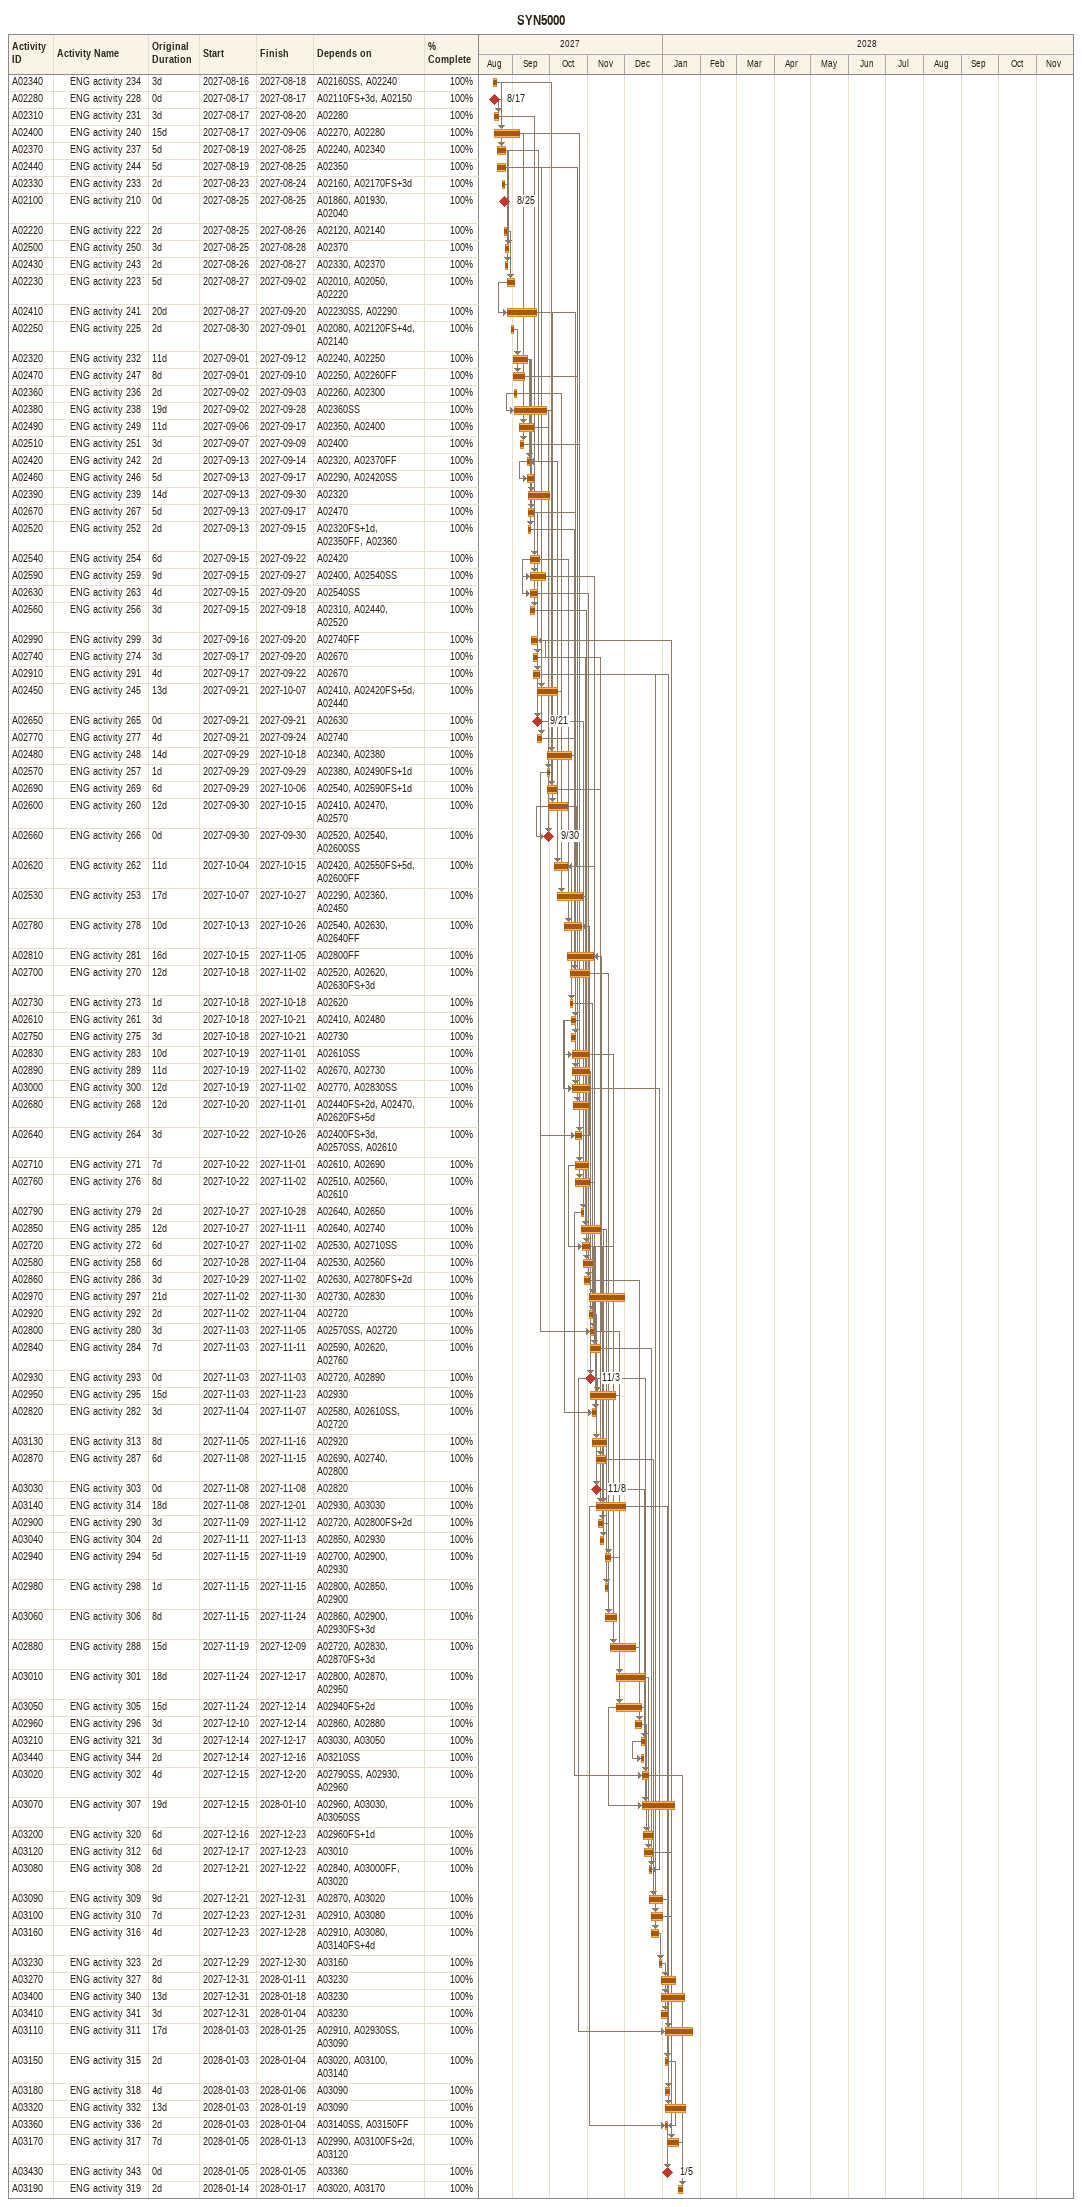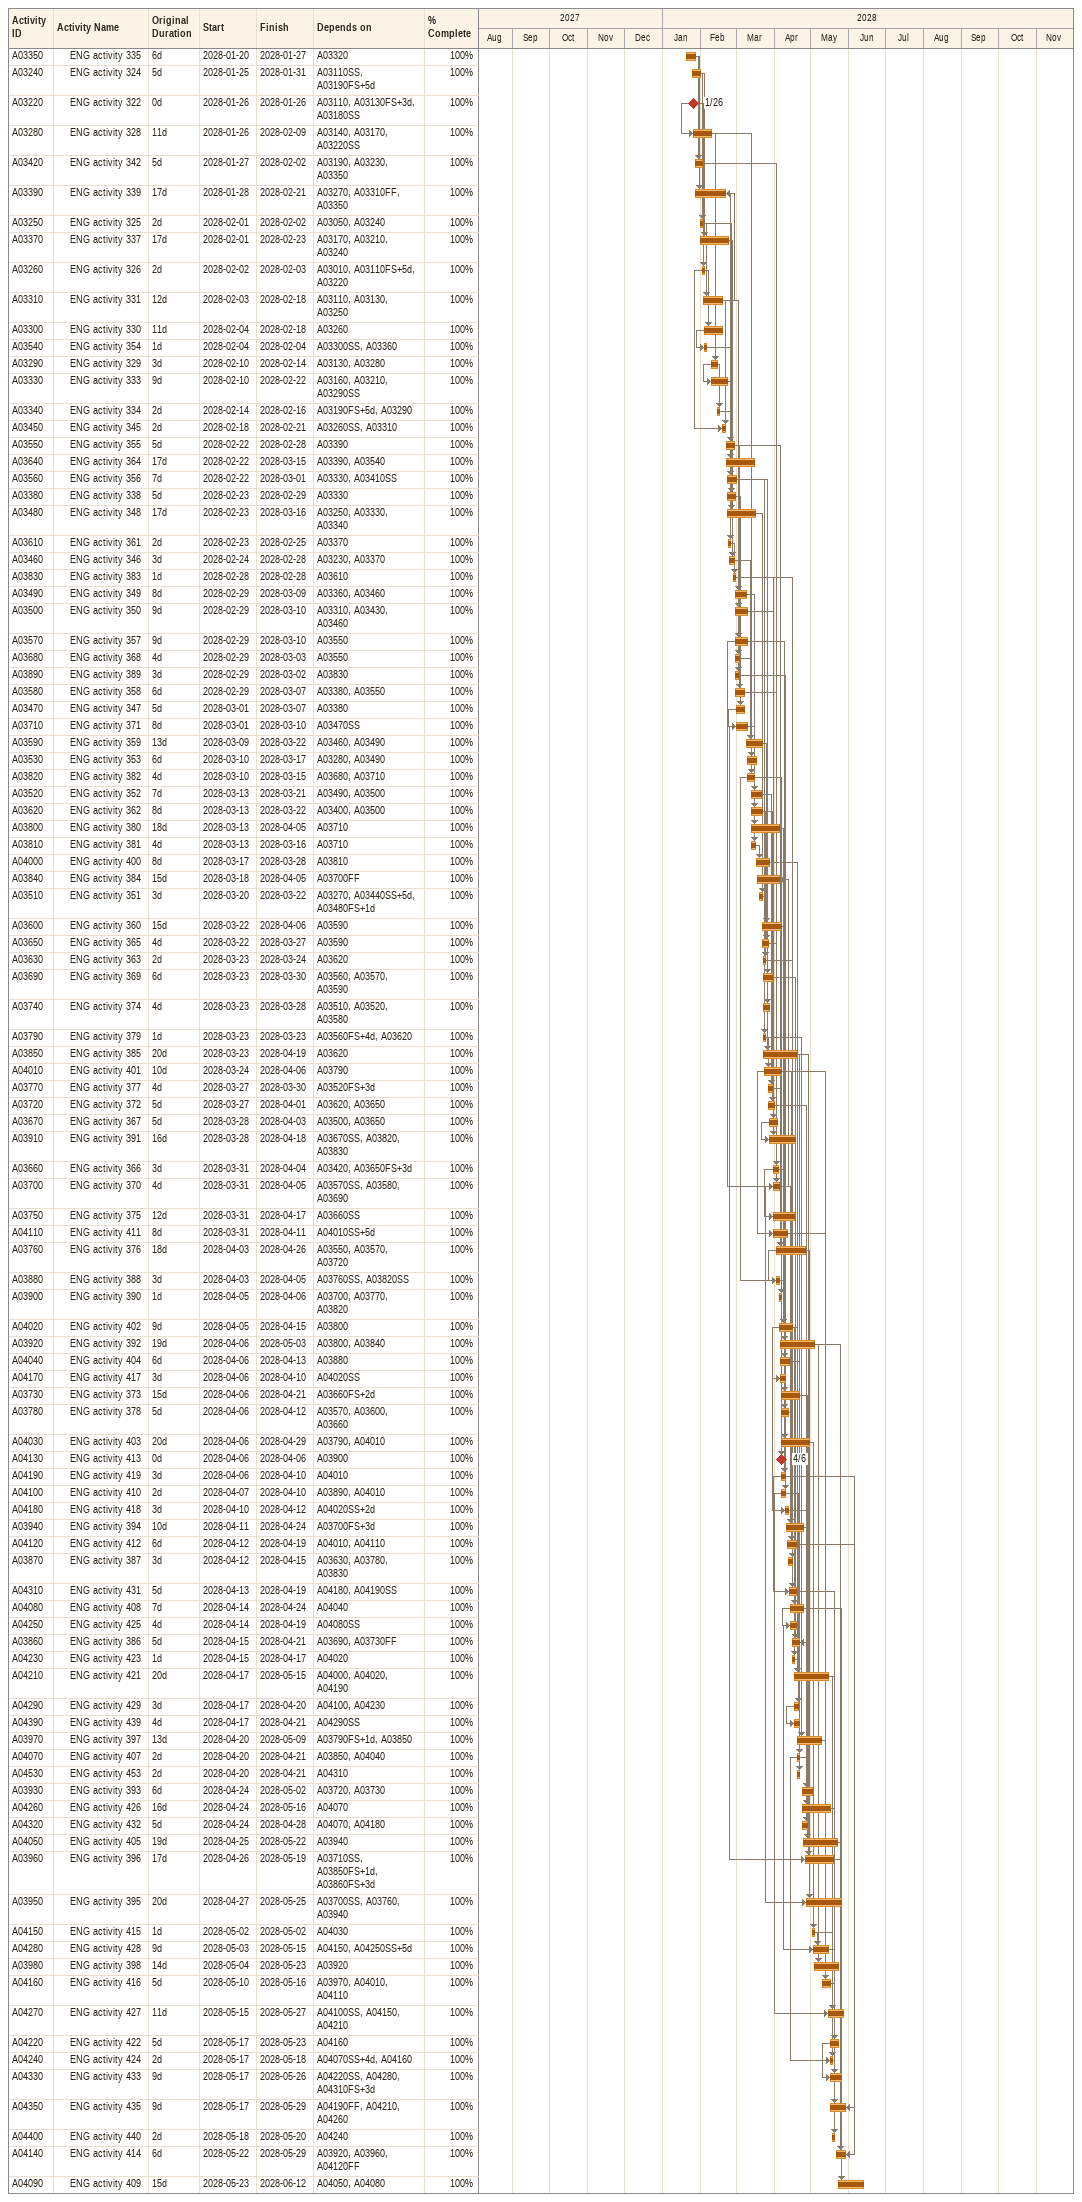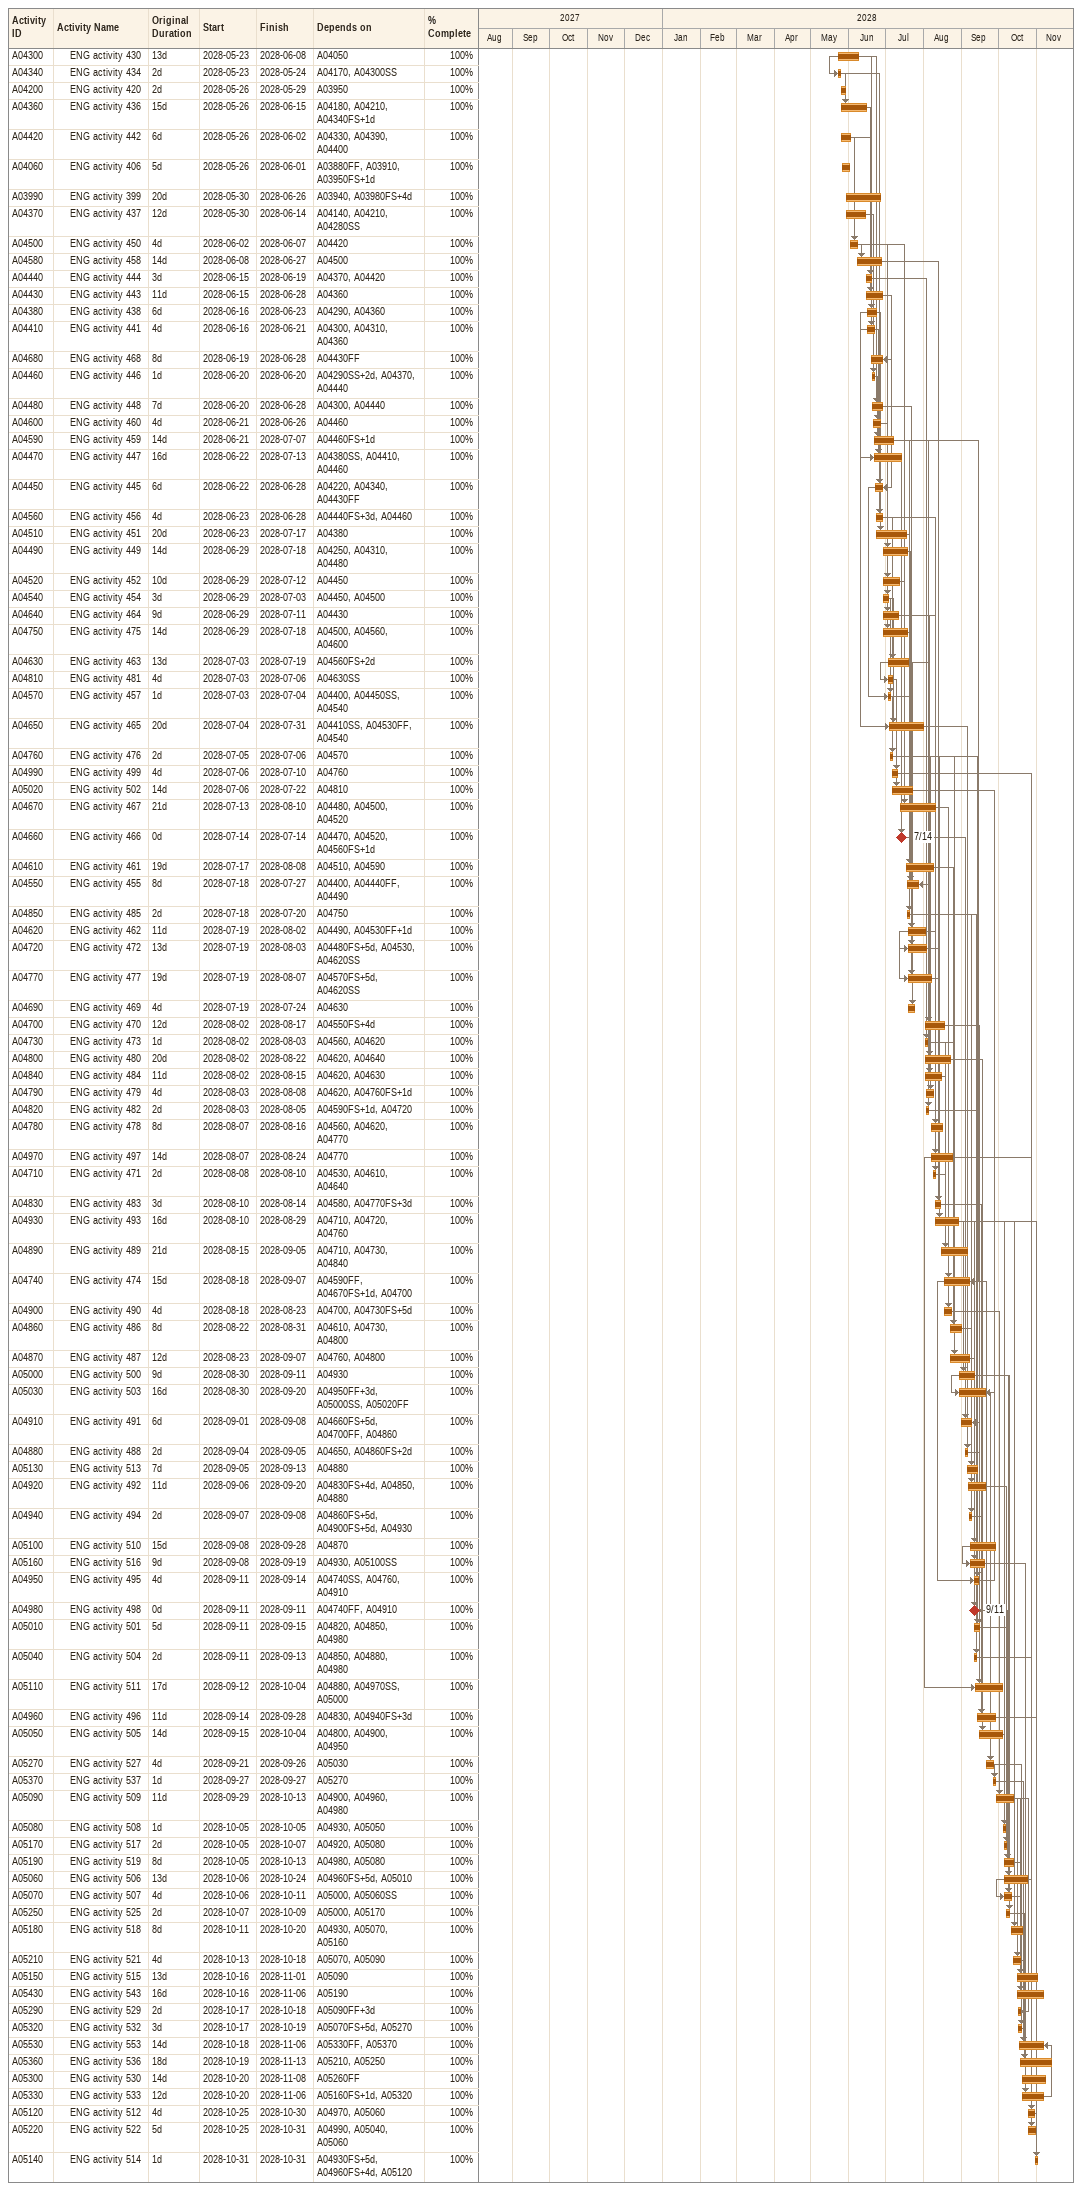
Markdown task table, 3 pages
SYN5000

| ID | Level | Task | Original duration | Start | Finish | Predecessors | % complete |
|---|---|---|---|---|---|---|---|
| A02340 | 2 | ENG activity 234 | 3d | 2027-08-16 | 2027-08-18 | A02160SS, A02240 | 100 |
| A02280 | 2 | ENG activity 228 | 0d | 2027-08-17 | 2027-08-17 | A02110FS+3d, A02150 | 100 |
| A02310 | 2 | ENG activity 231 | 3d | 2027-08-17 | 2027-08-20 | A02280 | 100 |
| A02400 | 2 | ENG activity 240 | 15d | 2027-08-17 | 2027-09-06 | A02270, A02280 | 100 |
| A02370 | 2 | ENG activity 237 | 5d | 2027-08-19 | 2027-08-25 | A02240, A02340 | 100 |
| A02440 | 2 | ENG activity 244 | 5d | 2027-08-19 | 2027-08-25 | A02350 | 100 |
| A02330 | 2 | ENG activity 233 | 2d | 2027-08-23 | 2027-08-24 | A02160, A02170FS+3d | 100 |
| A02100 | 2 | ENG activity 210 | 0d | 2027-08-25 | 2027-08-25 | A01860, A01930, A02040 | 100 |
| A02220 | 2 | ENG activity 222 | 2d | 2027-08-25 | 2027-08-26 | A02120, A02140 | 100 |
| A02500 | 2 | ENG activity 250 | 3d | 2027-08-25 | 2027-08-28 | A02370 | 100 |
| A02430 | 2 | ENG activity 243 | 2d | 2027-08-26 | 2027-08-27 | A02330, A02370 | 100 |
| A02230 | 2 | ENG activity 223 | 5d | 2027-08-27 | 2027-09-02 | A02010, A02050, A02220 | 100 |
| A02410 | 2 | ENG activity 241 | 20d | 2027-08-27 | 2027-09-20 | A02230SS, A02290 | 100 |
| A02250 | 2 | ENG activity 225 | 2d | 2027-08-30 | 2027-09-01 | A02080, A02120FS+4d, A02140 | 100 |
| A02320 | 2 | ENG activity 232 | 11d | 2027-09-01 | 2027-09-12 | A02240, A02250 | 100 |
| A02470 | 2 | ENG activity 247 | 8d | 2027-09-01 | 2027-09-10 | A02250, A02260FF | 100 |
| A02360 | 2 | ENG activity 236 | 2d | 2027-09-02 | 2027-09-03 | A02260, A02300 | 100 |
| A02380 | 2 | ENG activity 238 | 19d | 2027-09-02 | 2027-09-28 | A02360SS | 100 |
| A02490 | 2 | ENG activity 249 | 11d | 2027-09-06 | 2027-09-17 | A02350, A02400 | 100 |
| A02510 | 2 | ENG activity 251 | 3d | 2027-09-07 | 2027-09-09 | A02400 | 100 |
| A02420 | 2 | ENG activity 242 | 2d | 2027-09-13 | 2027-09-14 | A02320, A02370FF | 100 |
| A02460 | 2 | ENG activity 246 | 5d | 2027-09-13 | 2027-09-17 | A02290, A02420SS | 100 |
| A02390 | 2 | ENG activity 239 | 14d | 2027-09-13 | 2027-09-30 | A02320 | 100 |
| A02670 | 2 | ENG activity 267 | 5d | 2027-09-13 | 2027-09-17 | A02470 | 100 |
| A02520 | 2 | ENG activity 252 | 2d | 2027-09-13 | 2027-09-15 | A02320FS+1d, A02350FF, A02360 | 100 |
| A02540 | 2 | ENG activity 254 | 6d | 2027-09-15 | 2027-09-22 | A02420 | 100 |
| A02590 | 2 | ENG activity 259 | 9d | 2027-09-15 | 2027-09-27 | A02400, A02540SS | 100 |
| A02630 | 2 | ENG activity 263 | 4d | 2027-09-15 | 2027-09-20 | A02540SS | 100 |
| A02560 | 2 | ENG activity 256 | 3d | 2027-09-15 | 2027-09-18 | A02310, A02440, A02520 | 100 |
| A02990 | 2 | ENG activity 299 | 3d | 2027-09-16 | 2027-09-20 | A02740FF | 100 |
| A02740 | 2 | ENG activity 274 | 3d | 2027-09-17 | 2027-09-20 | A02670 | 100 |
| A02910 | 2 | ENG activity 291 | 4d | 2027-09-17 | 2027-09-22 | A02670 | 100 |
| A02450 | 2 | ENG activity 245 | 13d | 2027-09-21 | 2027-10-07 | A02410, A02420FS+5d, A02440 | 100 |
| A02650 | 2 | ENG activity 265 | 0d | 2027-09-21 | 2027-09-21 | A02630 | 100 |
| A02770 | 2 | ENG activity 277 | 4d | 2027-09-21 | 2027-09-24 | A02740 | 100 |
| A02480 | 2 | ENG activity 248 | 14d | 2027-09-29 | 2027-10-18 | A02340, A02380 | 100 |
| A02570 | 2 | ENG activity 257 | 1d | 2027-09-29 | 2027-09-29 | A02380, A02490FS+1d | 100 |
| A02690 | 2 | ENG activity 269 | 6d | 2027-09-29 | 2027-10-06 | A02540, A02590FS+1d | 100 |
| A02600 | 2 | ENG activity 260 | 12d | 2027-09-30 | 2027-10-15 | A02410, A02470, A02570 | 100 |
| A02660 | 2 | ENG activity 266 | 0d | 2027-09-30 | 2027-09-30 | A02520, A02540, A02600SS | 100 |
| A02620 | 2 | ENG activity 262 | 11d | 2027-10-04 | 2027-10-15 | A02420, A02550FS+5d, A02600FF | 100 |
| A02530 | 2 | ENG activity 253 | 17d | 2027-10-07 | 2027-10-27 | A02290, A02360, A02450 | 100 |
| A02780 | 2 | ENG activity 278 | 10d | 2027-10-13 | 2027-10-26 | A02540, A02630, A02640FF | 100 |
| A02810 | 2 | ENG activity 281 | 16d | 2027-10-15 | 2027-11-05 | A02800FF | 100 |
| A02700 | 2 | ENG activity 270 | 12d | 2027-10-18 | 2027-11-02 | A02520, A02620, A02630FS+3d | 100 |
| A02730 | 2 | ENG activity 273 | 1d | 2027-10-18 | 2027-10-18 | A02620 | 100 |
| A02610 | 2 | ENG activity 261 | 3d | 2027-10-18 | 2027-10-21 | A02410, A02480 | 100 |
| A02750 | 2 | ENG activity 275 | 3d | 2027-10-18 | 2027-10-21 | A02730 | 100 |
| A02830 | 2 | ENG activity 283 | 10d | 2027-10-19 | 2027-11-01 | A02610SS | 100 |
| A02890 | 2 | ENG activity 289 | 11d | 2027-10-19 | 2027-11-02 | A02670, A02730 | 100 |
| A03000 | 2 | ENG activity 300 | 12d | 2027-10-19 | 2027-11-02 | A02770, A02830SS | 100 |
| A02680 | 2 | ENG activity 268 | 12d | 2027-10-20 | 2027-11-01 | A02440FS+2d, A02470, A02620FS+5d | 100 |
| A02640 | 2 | ENG activity 264 | 3d | 2027-10-22 | 2027-10-26 | A02400FS+3d, A02570SS, A02610 | 100 |
| A02710 | 2 | ENG activity 271 | 7d | 2027-10-22 | 2027-11-01 | A02610, A02690 | 100 |
| A02760 | 2 | ENG activity 276 | 8d | 2027-10-22 | 2027-11-02 | A02510, A02560, A02610 | 100 |
| A02790 | 2 | ENG activity 279 | 2d | 2027-10-27 | 2027-10-28 | A02640, A02650 | 100 |
| A02850 | 2 | ENG activity 285 | 12d | 2027-10-27 | 2027-11-11 | A02640, A02740 | 100 |
| A02720 | 2 | ENG activity 272 | 6d | 2027-10-27 | 2027-11-02 | A02530, A02710SS | 100 |
| A02580 | 2 | ENG activity 258 | 6d | 2027-10-28 | 2027-11-04 | A02530, A02560 | 100 |
| A02860 | 2 | ENG activity 286 | 3d | 2027-10-29 | 2027-11-02 | A02630, A02780FS+2d | 100 |
| A02970 | 2 | ENG activity 297 | 21d | 2027-11-02 | 2027-11-30 | A02730, A02830 | 100 |
| A02920 | 2 | ENG activity 292 | 2d | 2027-11-02 | 2027-11-04 | A02720 | 100 |
| A02800 | 2 | ENG activity 280 | 3d | 2027-11-03 | 2027-11-05 | A02570SS, A02720 | 100 |
| A02840 | 2 | ENG activity 284 | 7d | 2027-11-03 | 2027-11-11 | A02590, A02620, A02760 | 100 |
| A02930 | 2 | ENG activity 293 | 0d | 2027-11-03 | 2027-11-03 | A02720, A02890 | 100 |
| A02950 | 2 | ENG activity 295 | 15d | 2027-11-03 | 2027-11-23 | A02930 | 100 |
| A02820 | 2 | ENG activity 282 | 3d | 2027-11-04 | 2027-11-07 | A02580, A02610SS, A02720 | 100 |
| A03130 | 2 | ENG activity 313 | 8d | 2027-11-05 | 2027-11-16 | A02920 | 100 |
| A02870 | 2 | ENG activity 287 | 6d | 2027-11-08 | 2027-11-15 | A02690, A02740, A02800 | 100 |
| A03030 | 2 | ENG activity 303 | 0d | 2027-11-08 | 2027-11-08 | A02820 | 100 |
| A03140 | 2 | ENG activity 314 | 18d | 2027-11-08 | 2027-12-01 | A02930, A03030 | 100 |
| A02900 | 2 | ENG activity 290 | 3d | 2027-11-09 | 2027-11-12 | A02720, A02800FS+2d | 100 |
| A03040 | 2 | ENG activity 304 | 2d | 2027-11-11 | 2027-11-13 | A02850, A02930 | 100 |
| A02940 | 2 | ENG activity 294 | 5d | 2027-11-15 | 2027-11-19 | A02700, A02900, A02930 | 100 |
| A02980 | 2 | ENG activity 298 | 1d | 2027-11-15 | 2027-11-15 | A02800, A02850, A02900 | 100 |
| A03060 | 2 | ENG activity 306 | 8d | 2027-11-15 | 2027-11-24 | A02860, A02900, A02930FS+3d | 100 |
| A02880 | 2 | ENG activity 288 | 15d | 2027-11-19 | 2027-12-09 | A02720, A02830, A02870FS+3d | 100 |
| A03010 | 2 | ENG activity 301 | 18d | 2027-11-24 | 2027-12-17 | A02800, A02870, A02950 | 100 |
| A03050 | 2 | ENG activity 305 | 15d | 2027-11-24 | 2027-12-14 | A02940FS+2d | 100 |
| A02960 | 2 | ENG activity 296 | 3d | 2027-12-10 | 2027-12-14 | A02860, A02880 | 100 |
| A03210 | 2 | ENG activity 321 | 3d | 2027-12-14 | 2027-12-17 | A03030, A03050 | 100 |
| A03440 | 2 | ENG activity 344 | 2d | 2027-12-14 | 2027-12-16 | A03210SS | 100 |
| A03020 | 2 | ENG activity 302 | 4d | 2027-12-15 | 2027-12-20 | A02790SS, A02930, A02960 | 100 |
| A03070 | 2 | ENG activity 307 | 19d | 2027-12-15 | 2028-01-10 | A02960, A03030, A03050SS | 100 |
| A03200 | 2 | ENG activity 320 | 6d | 2027-12-16 | 2027-12-23 | A02960FS+1d | 100 |
| A03120 | 2 | ENG activity 312 | 6d | 2027-12-17 | 2027-12-23 | A03010 | 100 |
| A03080 | 2 | ENG activity 308 | 2d | 2027-12-21 | 2027-12-22 | A02840, A03000FF, A03020 | 100 |
| A03090 | 2 | ENG activity 309 | 9d | 2027-12-21 | 2027-12-31 | A02870, A03020 | 100 |
| A03100 | 2 | ENG activity 310 | 7d | 2027-12-23 | 2027-12-31 | A02910, A03080 | 100 |
| A03160 | 2 | ENG activity 316 | 4d | 2027-12-23 | 2027-12-28 | A02910, A03080, A03140FS+4d | 100 |
| A03230 | 2 | ENG activity 323 | 2d | 2027-12-29 | 2027-12-30 | A03160 | 100 |
| A03270 | 2 | ENG activity 327 | 8d | 2027-12-31 | 2028-01-11 | A03230 | 100 |
| A03400 | 2 | ENG activity 340 | 13d | 2027-12-31 | 2028-01-18 | A03230 | 100 |
| A03410 | 2 | ENG activity 341 | 3d | 2027-12-31 | 2028-01-04 | A03230 | 100 |
| A03110 | 2 | ENG activity 311 | 17d | 2028-01-03 | 2028-01-25 | A02910, A02930SS, A03090 | 100 |
| A03150 | 2 | ENG activity 315 | 2d | 2028-01-03 | 2028-01-04 | A03020, A03100, A03140 | 100 |
| A03180 | 2 | ENG activity 318 | 4d | 2028-01-03 | 2028-01-06 | A03090 | 100 |
| A03320 | 2 | ENG activity 332 | 13d | 2028-01-03 | 2028-01-19 | A03090 | 100 |
| A03360 | 2 | ENG activity 336 | 2d | 2028-01-03 | 2028-01-04 | A03140SS, A03150FF | 100 |
| A03170 | 2 | ENG activity 317 | 7d | 2028-01-05 | 2028-01-13 | A02990, A03100FS+2d, A03120 | 100 |
| A03430 | 2 | ENG activity 343 | 0d | 2028-01-05 | 2028-01-05 | A03360 | 100 |
| A03190 | 2 | ENG activity 319 | 2d | 2028-01-14 | 2028-01-17 | A03020, A03170 | 100 |
| A03350 | 2 | ENG activity 335 | 6d | 2028-01-20 | 2028-01-27 | A03320 | 100 |
| A03240 | 2 | ENG activity 324 | 5d | 2028-01-25 | 2028-01-31 | A03110SS, A03190FS+5d | 100 |
| A03220 | 2 | ENG activity 322 | 0d | 2028-01-26 | 2028-01-26 | A03110, A03130FS+3d, A03180SS | 100 |
| A03280 | 2 | ENG activity 328 | 11d | 2028-01-26 | 2028-02-09 | A03140, A03170, A03220SS | 100 |
| A03420 | 2 | ENG activity 342 | 5d | 2028-01-27 | 2028-02-02 | A03190, A03230, A03350 | 100 |
| A03390 | 2 | ENG activity 339 | 17d | 2028-01-28 | 2028-02-21 | A03270, A03310FF, A03350 | 100 |
| A03250 | 2 | ENG activity 325 | 2d | 2028-02-01 | 2028-02-02 | A03050, A03240 | 100 |
| A03370 | 2 | ENG activity 337 | 17d | 2028-02-01 | 2028-02-23 | A03170, A03210, A03240 | 100 |
| A03260 | 2 | ENG activity 326 | 2d | 2028-02-02 | 2028-02-03 | A03010, A03110FS+5d, A03220 | 100 |
| A03310 | 2 | ENG activity 331 | 12d | 2028-02-03 | 2028-02-18 | A03110, A03130, A03250 | 100 |
| A03300 | 2 | ENG activity 330 | 11d | 2028-02-04 | 2028-02-18 | A03260 | 100 |
| A03540 | 2 | ENG activity 354 | 1d | 2028-02-04 | 2028-02-04 | A03300SS, A03360 | 100 |
| A03290 | 2 | ENG activity 329 | 3d | 2028-02-10 | 2028-02-14 | A03130, A03280 | 100 |
| A03330 | 2 | ENG activity 333 | 9d | 2028-02-10 | 2028-02-22 | A03160, A03210, A03290SS | 100 |
| A03340 | 2 | ENG activity 334 | 2d | 2028-02-14 | 2028-02-16 | A03190FS+5d, A03290 | 100 |
| A03450 | 2 | ENG activity 345 | 2d | 2028-02-18 | 2028-02-21 | A03260SS, A03310 | 100 |
| A03550 | 2 | ENG activity 355 | 5d | 2028-02-22 | 2028-02-28 | A03390 | 100 |
| A03640 | 2 | ENG activity 364 | 17d | 2028-02-22 | 2028-03-15 | A03390, A03540 | 100 |
| A03560 | 2 | ENG activity 356 | 7d | 2028-02-22 | 2028-03-01 | A03330, A03410SS | 100 |
| A03380 | 2 | ENG activity 338 | 5d | 2028-02-23 | 2028-02-29 | A03330 | 100 |
| A03480 | 2 | ENG activity 348 | 17d | 2028-02-23 | 2028-03-16 | A03250, A03330, A03340 | 100 |
| A03610 | 2 | ENG activity 361 | 2d | 2028-02-23 | 2028-02-25 | A03370 | 100 |
| A03460 | 2 | ENG activity 346 | 3d | 2028-02-24 | 2028-02-28 | A03230, A03370 | 100 |
| A03830 | 2 | ENG activity 383 | 1d | 2028-02-28 | 2028-02-28 | A03610 | 100 |
| A03490 | 2 | ENG activity 349 | 8d | 2028-02-29 | 2028-03-09 | A03360, A03460 | 100 |
| A03500 | 2 | ENG activity 350 | 9d | 2028-02-29 | 2028-03-10 | A03310, A03430, A03460 | 100 |
| A03570 | 2 | ENG activity 357 | 9d | 2028-02-29 | 2028-03-10 | A03550 | 100 |
| A03680 | 2 | ENG activity 368 | 4d | 2028-02-29 | 2028-03-03 | A03550 | 100 |
| A03890 | 2 | ENG activity 389 | 3d | 2028-02-29 | 2028-03-02 | A03830 | 100 |
| A03580 | 2 | ENG activity 358 | 6d | 2028-02-29 | 2028-03-07 | A03380, A03550 | 100 |
| A03470 | 2 | ENG activity 347 | 5d | 2028-03-01 | 2028-03-07 | A03380 | 100 |
| A03710 | 2 | ENG activity 371 | 8d | 2028-03-01 | 2028-03-10 | A03470SS | 100 |
| A03590 | 2 | ENG activity 359 | 13d | 2028-03-09 | 2028-03-22 | A03460, A03490 | 100 |
| A03530 | 2 | ENG activity 353 | 6d | 2028-03-10 | 2028-03-17 | A03280, A03490 | 100 |
| A03820 | 2 | ENG activity 382 | 4d | 2028-03-10 | 2028-03-15 | A03680, A03710 | 100 |
| A03520 | 2 | ENG activity 352 | 7d | 2028-03-13 | 2028-03-21 | A03490, A03500 | 100 |
| A03620 | 2 | ENG activity 362 | 8d | 2028-03-13 | 2028-03-22 | A03400, A03500 | 100 |
| A03800 | 2 | ENG activity 380 | 18d | 2028-03-13 | 2028-04-05 | A03710 | 100 |
| A03810 | 2 | ENG activity 381 | 4d | 2028-03-13 | 2028-03-16 | A03710 | 100 |
| A04000 | 2 | ENG activity 400 | 8d | 2028-03-17 | 2028-03-28 | A03810 | 100 |
| A03840 | 2 | ENG activity 384 | 15d | 2028-03-18 | 2028-04-05 | A03700FF | 100 |
| A03510 | 2 | ENG activity 351 | 3d | 2028-03-20 | 2028-03-22 | A03270, A03440SS+5d, A03480FS+1d | 100 |
| A03600 | 2 | ENG activity 360 | 15d | 2028-03-22 | 2028-04-06 | A03590 | 100 |
| A03650 | 2 | ENG activity 365 | 4d | 2028-03-22 | 2028-03-27 | A03590 | 100 |
| A03630 | 2 | ENG activity 363 | 2d | 2028-03-23 | 2028-03-24 | A03620 | 100 |
| A03690 | 2 | ENG activity 369 | 6d | 2028-03-23 | 2028-03-30 | A03560, A03570, A03590 | 100 |
| A03740 | 2 | ENG activity 374 | 4d | 2028-03-23 | 2028-03-28 | A03510, A03520, A03580 | 100 |
| A03790 | 2 | ENG activity 379 | 1d | 2028-03-23 | 2028-03-23 | A03560FS+4d, A03620 | 100 |
| A03850 | 2 | ENG activity 385 | 20d | 2028-03-23 | 2028-04-19 | A03620 | 100 |
| A04010 | 2 | ENG activity 401 | 10d | 2028-03-24 | 2028-04-06 | A03790 | 100 |
| A03770 | 2 | ENG activity 377 | 4d | 2028-03-27 | 2028-03-30 | A03520FS+3d | 100 |
| A03720 | 2 | ENG activity 372 | 5d | 2028-03-27 | 2028-04-01 | A03620, A03650 | 100 |
| A03670 | 2 | ENG activity 367 | 5d | 2028-03-28 | 2028-04-03 | A03500, A03650 | 100 |
| A03910 | 2 | ENG activity 391 | 16d | 2028-03-28 | 2028-04-18 | A03670SS, A03820, A03830 | 100 |
| A03660 | 2 | ENG activity 366 | 3d | 2028-03-31 | 2028-04-04 | A03420, A03650FS+3d | 100 |
| A03700 | 2 | ENG activity 370 | 4d | 2028-03-31 | 2028-04-05 | A03570SS, A03580, A03690 | 100 |
| A03750 | 2 | ENG activity 375 | 12d | 2028-03-31 | 2028-04-17 | A03660SS | 100 |
| A04110 | 2 | ENG activity 411 | 8d | 2028-03-31 | 2028-04-11 | A04010SS+5d | 100 |
| A03760 | 2 | ENG activity 376 | 18d | 2028-04-03 | 2028-04-26 | A03550, A03570, A03720 | 100 |
| A03880 | 2 | ENG activity 388 | 3d | 2028-04-03 | 2028-04-05 | A03760SS, A03820SS | 100 |
| A03900 | 2 | ENG activity 390 | 1d | 2028-04-05 | 2028-04-06 | A03700, A03770, A03820 | 100 |
| A04020 | 2 | ENG activity 402 | 9d | 2028-04-05 | 2028-04-15 | A03800 | 100 |
| A03920 | 2 | ENG activity 392 | 19d | 2028-04-06 | 2028-05-03 | A03800, A03840 | 100 |
| A04040 | 2 | ENG activity 404 | 6d | 2028-04-06 | 2028-04-13 | A03880 | 100 |
| A04170 | 2 | ENG activity 417 | 3d | 2028-04-06 | 2028-04-10 | A04020SS | 100 |
| A03730 | 2 | ENG activity 373 | 15d | 2028-04-06 | 2028-04-21 | A03660FS+2d | 100 |
| A03780 | 2 | ENG activity 378 | 5d | 2028-04-06 | 2028-04-12 | A03570, A03600, A03660 | 100 |
| A04030 | 2 | ENG activity 403 | 20d | 2028-04-06 | 2028-04-29 | A03790, A04010 | 100 |
| A04130 | 2 | ENG activity 413 | 0d | 2028-04-06 | 2028-04-06 | A03900 | 100 |
| A04190 | 2 | ENG activity 419 | 3d | 2028-04-06 | 2028-04-10 | A04010 | 100 |
| A04100 | 2 | ENG activity 410 | 2d | 2028-04-07 | 2028-04-10 | A03890, A04010 | 100 |
| A04180 | 2 | ENG activity 418 | 3d | 2028-04-10 | 2028-04-12 | A04020SS+2d | 100 |
| A03940 | 2 | ENG activity 394 | 10d | 2028-04-11 | 2028-04-24 | A03700FS+3d | 100 |
| A04120 | 2 | ENG activity 412 | 6d | 2028-04-12 | 2028-04-19 | A04010, A04110 | 100 |
| A03870 | 2 | ENG activity 387 | 3d | 2028-04-12 | 2028-04-15 | A03630, A03780, A03830 | 100 |
| A04310 | 2 | ENG activity 431 | 5d | 2028-04-13 | 2028-04-19 | A04180, A04190SS | 100 |
| A04080 | 2 | ENG activity 408 | 7d | 2028-04-14 | 2028-04-24 | A04040 | 100 |
| A04250 | 2 | ENG activity 425 | 4d | 2028-04-14 | 2028-04-19 | A04080SS | 100 |
| A03860 | 2 | ENG activity 386 | 5d | 2028-04-15 | 2028-04-21 | A03690, A03730FF | 100 |
| A04230 | 2 | ENG activity 423 | 1d | 2028-04-15 | 2028-04-17 | A04020 | 100 |
| A04210 | 2 | ENG activity 421 | 20d | 2028-04-17 | 2028-05-15 | A04000, A04020, A04190 | 100 |
| A04290 | 2 | ENG activity 429 | 3d | 2028-04-17 | 2028-04-20 | A04100, A04230 | 100 |
| A04390 | 2 | ENG activity 439 | 4d | 2028-04-17 | 2028-04-21 | A04290SS | 100 |
| A03970 | 2 | ENG activity 397 | 13d | 2028-04-20 | 2028-05-09 | A03790FS+1d, A03850 | 100 |
| A04070 | 2 | ENG activity 407 | 2d | 2028-04-20 | 2028-04-21 | A03850, A04040 | 100 |
| A04530 | 2 | ENG activity 453 | 2d | 2028-04-20 | 2028-04-21 | A04310 | 100 |
| A03930 | 2 | ENG activity 393 | 6d | 2028-04-24 | 2028-05-02 | A03720, A03730 | 100 |
| A04260 | 2 | ENG activity 426 | 16d | 2028-04-24 | 2028-05-16 | A04070 | 100 |
| A04320 | 2 | ENG activity 432 | 5d | 2028-04-24 | 2028-04-28 | A04070, A04180 | 100 |
| A04050 | 2 | ENG activity 405 | 19d | 2028-04-25 | 2028-05-22 | A03940 | 100 |
| A03960 | 2 | ENG activity 396 | 17d | 2028-04-26 | 2028-05-19 | A03710SS, A03850FS+1d, A03860FS+3d | 100 |
| A03950 | 2 | ENG activity 395 | 20d | 2028-04-27 | 2028-05-25 | A03700SS, A03760, A03940 | 100 |
| A04150 | 2 | ENG activity 415 | 1d | 2028-05-02 | 2028-05-02 | A04030 | 100 |
| A04280 | 2 | ENG activity 428 | 9d | 2028-05-03 | 2028-05-15 | A04150, A04250SS+5d | 100 |
| A03980 | 2 | ENG activity 398 | 14d | 2028-05-04 | 2028-05-23 | A03920 | 100 |
| A04160 | 2 | ENG activity 416 | 5d | 2028-05-10 | 2028-05-16 | A03970, A04010, A04110 | 100 |
| A04270 | 2 | ENG activity 427 | 11d | 2028-05-15 | 2028-05-27 | A04100SS, A04150, A04210 | 100 |
| A04220 | 2 | ENG activity 422 | 5d | 2028-05-17 | 2028-05-23 | A04160 | 100 |
| A04240 | 2 | ENG activity 424 | 2d | 2028-05-17 | 2028-05-18 | A04070SS+4d, A04160 | 100 |
| A04330 | 2 | ENG activity 433 | 9d | 2028-05-17 | 2028-05-26 | A04220SS, A04280, A04310FS+3d | 100 |
| A04350 | 2 | ENG activity 435 | 9d | 2028-05-17 | 2028-05-29 | A04190FF, A04210, A04260 | 100 |
| A04400 | 2 | ENG activity 440 | 2d | 2028-05-18 | 2028-05-20 | A04240 | 100 |
| A04140 | 2 | ENG activity 414 | 6d | 2028-05-22 | 2028-05-29 | A03920, A03960, A04120FF | 100 |
| A04090 | 2 | ENG activity 409 | 15d | 2028-05-23 | 2028-06-12 | A04050, A04080 | 100 |
| A04300 | 2 | ENG activity 430 | 13d | 2028-05-23 | 2028-06-08 | A04050 | 100 |
| A04340 | 2 | ENG activity 434 | 2d | 2028-05-23 | 2028-05-24 | A04170, A04300SS | 100 |
| A04200 | 2 | ENG activity 420 | 2d | 2028-05-26 | 2028-05-29 | A03950 | 100 |
| A04360 | 2 | ENG activity 436 | 15d | 2028-05-26 | 2028-06-15 | A04180, A04210, A04340FS+1d | 100 |
| A04420 | 2 | ENG activity 442 | 6d | 2028-05-26 | 2028-06-02 | A04330, A04390, A04400 | 100 |
| A04060 | 2 | ENG activity 406 | 5d | 2028-05-26 | 2028-06-01 | A03880FF, A03910, A03950FS+1d | 100 |
| A03990 | 2 | ENG activity 399 | 20d | 2028-05-30 | 2028-06-26 | A03940, A03980FS+4d | 100 |
| A04370 | 2 | ENG activity 437 | 12d | 2028-05-30 | 2028-06-14 | A04140, A04210, A04280SS | 100 |
| A04500 | 2 | ENG activity 450 | 4d | 2028-06-02 | 2028-06-07 | A04420 | 100 |
| A04580 | 2 | ENG activity 458 | 14d | 2028-06-08 | 2028-06-27 | A04500 | 100 |
| A04440 | 2 | ENG activity 444 | 3d | 2028-06-15 | 2028-06-19 | A04370, A04420 | 100 |
| A04430 | 2 | ENG activity 443 | 11d | 2028-06-15 | 2028-06-28 | A04360 | 100 |
| A04380 | 2 | ENG activity 438 | 6d | 2028-06-16 | 2028-06-23 | A04290, A04360 | 100 |
| A04410 | 2 | ENG activity 441 | 4d | 2028-06-16 | 2028-06-21 | A04300, A04310, A04360 | 100 |
| A04680 | 2 | ENG activity 468 | 8d | 2028-06-19 | 2028-06-28 | A04430FF | 100 |
| A04460 | 2 | ENG activity 446 | 1d | 2028-06-20 | 2028-06-20 | A04290SS+2d, A04370, A04440 | 100 |
| A04480 | 2 | ENG activity 448 | 7d | 2028-06-20 | 2028-06-28 | A04300, A04440 | 100 |
| A04600 | 2 | ENG activity 460 | 4d | 2028-06-21 | 2028-06-26 | A04460 | 100 |
| A04590 | 2 | ENG activity 459 | 14d | 2028-06-21 | 2028-07-07 | A04460FS+1d | 100 |
| A04470 | 2 | ENG activity 447 | 16d | 2028-06-22 | 2028-07-13 | A04380SS, A04410, A04460 | 100 |
| A04450 | 2 | ENG activity 445 | 6d | 2028-06-22 | 2028-06-28 | A04220, A04340, A04430FF | 100 |
| A04560 | 2 | ENG activity 456 | 4d | 2028-06-23 | 2028-06-28 | A04440FS+3d, A04460 | 100 |
| A04510 | 2 | ENG activity 451 | 20d | 2028-06-23 | 2028-07-17 | A04380 | 100 |
| A04490 | 2 | ENG activity 449 | 14d | 2028-06-29 | 2028-07-18 | A04250, A04310, A04480 | 100 |
| A04520 | 2 | ENG activity 452 | 10d | 2028-06-29 | 2028-07-12 | A04450 | 100 |
| A04540 | 2 | ENG activity 454 | 3d | 2028-06-29 | 2028-07-03 | A04450, A04500 | 100 |
| A04640 | 2 | ENG activity 464 | 9d | 2028-06-29 | 2028-07-11 | A04430 | 100 |
| A04750 | 2 | ENG activity 475 | 14d | 2028-06-29 | 2028-07-18 | A04500, A04560, A04600 | 100 |
| A04630 | 2 | ENG activity 463 | 13d | 2028-07-03 | 2028-07-19 | A04560FS+2d | 100 |
| A04810 | 2 | ENG activity 481 | 4d | 2028-07-03 | 2028-07-06 | A04630SS | 100 |
| A04570 | 2 | ENG activity 457 | 1d | 2028-07-03 | 2028-07-04 | A04400, A04450SS, A04540 | 100 |
| A04650 | 2 | ENG activity 465 | 20d | 2028-07-04 | 2028-07-31 | A04410SS, A04530FF, A04540 | 100 |
| A04760 | 2 | ENG activity 476 | 2d | 2028-07-05 | 2028-07-06 | A04570 | 100 |
| A04990 | 2 | ENG activity 499 | 4d | 2028-07-06 | 2028-07-10 | A04760 | 100 |
| A05020 | 2 | ENG activity 502 | 14d | 2028-07-06 | 2028-07-22 | A04810 | 100 |
| A04670 | 2 | ENG activity 467 | 21d | 2028-07-13 | 2028-08-10 | A04480, A04500, A04520 | 100 |
| A04660 | 2 | ENG activity 466 | 0d | 2028-07-14 | 2028-07-14 | A04470, A04520, A04560FS+1d | 100 |
| A04610 | 2 | ENG activity 461 | 19d | 2028-07-17 | 2028-08-08 | A04510, A04590 | 100 |
| A04550 | 2 | ENG activity 455 | 8d | 2028-07-18 | 2028-07-27 | A04400, A04440FF, A04490 | 100 |
| A04850 | 2 | ENG activity 485 | 2d | 2028-07-18 | 2028-07-20 | A04750 | 100 |
| A04620 | 2 | ENG activity 462 | 11d | 2028-07-19 | 2028-08-02 | A04490, A04530FF+1d | 100 |
| A04720 | 2 | ENG activity 472 | 13d | 2028-07-19 | 2028-08-03 | A04480FS+5d, A04530, A04620SS | 100 |
| A04770 | 2 | ENG activity 477 | 19d | 2028-07-19 | 2028-08-07 | A04570FS+5d, A04620SS | 100 |
| A04690 | 2 | ENG activity 469 | 4d | 2028-07-19 | 2028-07-24 | A04630 | 100 |
| A04700 | 2 | ENG activity 470 | 12d | 2028-08-02 | 2028-08-17 | A04550FS+4d | 100 |
| A04730 | 2 | ENG activity 473 | 1d | 2028-08-02 | 2028-08-03 | A04560, A04620 | 100 |
| A04800 | 2 | ENG activity 480 | 20d | 2028-08-02 | 2028-08-22 | A04620, A04640 | 100 |
| A04840 | 2 | ENG activity 484 | 11d | 2028-08-02 | 2028-08-15 | A04620, A04630 | 100 |
| A04790 | 2 | ENG activity 479 | 4d | 2028-08-03 | 2028-08-08 | A04620, A04760FS+1d | 100 |
| A04820 | 2 | ENG activity 482 | 2d | 2028-08-03 | 2028-08-05 | A04590FS+1d, A04720 | 100 |
| A04780 | 2 | ENG activity 478 | 8d | 2028-08-07 | 2028-08-16 | A04560, A04620, A04770 | 100 |
| A04970 | 2 | ENG activity 497 | 14d | 2028-08-07 | 2028-08-24 | A04770 | 100 |
| A04710 | 2 | ENG activity 471 | 2d | 2028-08-08 | 2028-08-10 | A04530, A04610, A04640 | 100 |
| A04830 | 2 | ENG activity 483 | 3d | 2028-08-10 | 2028-08-14 | A04580, A04770FS+3d | 100 |
| A04930 | 2 | ENG activity 493 | 16d | 2028-08-10 | 2028-08-29 | A04710, A04720, A04760 | 100 |
| A04890 | 2 | ENG activity 489 | 21d | 2028-08-15 | 2028-09-05 | A04710, A04730, A04840 | 100 |
| A04740 | 2 | ENG activity 474 | 15d | 2028-08-18 | 2028-09-07 | A04590FF, A04670FS+1d, A04700 | 100 |
| A04900 | 2 | ENG activity 490 | 4d | 2028-08-18 | 2028-08-23 | A04700, A04730FS+5d | 100 |
| A04860 | 2 | ENG activity 486 | 8d | 2028-08-22 | 2028-08-31 | A04610, A04730, A04800 | 100 |
| A04870 | 2 | ENG activity 487 | 12d | 2028-08-23 | 2028-09-07 | A04760, A04800 | 100 |
| A05000 | 2 | ENG activity 500 | 9d | 2028-08-30 | 2028-09-11 | A04930 | 100 |
| A05030 | 2 | ENG activity 503 | 16d | 2028-08-30 | 2028-09-20 | A04950FF+3d, A05000SS, A05020FF | 100 |
| A04910 | 2 | ENG activity 491 | 6d | 2028-09-01 | 2028-09-08 | A04660FS+5d, A04700FF, A04860 | 100 |
| A04880 | 2 | ENG activity 488 | 2d | 2028-09-04 | 2028-09-05 | A04650, A04860FS+2d | 100 |
| A05130 | 2 | ENG activity 513 | 7d | 2028-09-05 | 2028-09-13 | A04880 | 100 |
| A04920 | 2 | ENG activity 492 | 11d | 2028-09-06 | 2028-09-20 | A04830FS+4d, A04850, A04880 | 100 |
| A04940 | 2 | ENG activity 494 | 2d | 2028-09-07 | 2028-09-08 | A04860FS+5d, A04900FS+5d, A04930 | 100 |
| A05100 | 2 | ENG activity 510 | 15d | 2028-09-08 | 2028-09-28 | A04870 | 100 |
| A05160 | 2 | ENG activity 516 | 9d | 2028-09-08 | 2028-09-19 | A04930, A05100SS | 100 |
| A04950 | 2 | ENG activity 495 | 4d | 2028-09-11 | 2028-09-14 | A04740SS, A04760, A04910 | 100 |
| A04980 | 2 | ENG activity 498 | 0d | 2028-09-11 | 2028-09-11 | A04740FF, A04910 | 100 |
| A05010 | 2 | ENG activity 501 | 5d | 2028-09-11 | 2028-09-15 | A04820, A04850, A04980 | 100 |
| A05040 | 2 | ENG activity 504 | 2d | 2028-09-11 | 2028-09-13 | A04850, A04880, A04980 | 100 |
| A05110 | 2 | ENG activity 511 | 17d | 2028-09-12 | 2028-10-04 | A04880, A04970SS, A05000 | 100 |
| A04960 | 2 | ENG activity 496 | 11d | 2028-09-14 | 2028-09-28 | A04830, A04940FS+3d | 100 |
| A05050 | 2 | ENG activity 505 | 14d | 2028-09-15 | 2028-10-04 | A04800, A04900, A04950 | 100 |
| A05270 | 2 | ENG activity 527 | 4d | 2028-09-21 | 2028-09-26 | A05030 | 100 |
| A05370 | 2 | ENG activity 537 | 1d | 2028-09-27 | 2028-09-27 | A05270 | 100 |
| A05090 | 2 | ENG activity 509 | 11d | 2028-09-29 | 2028-10-13 | A04900, A04960, A04980 | 100 |
| A05080 | 2 | ENG activity 508 | 1d | 2028-10-05 | 2028-10-05 | A04930, A05050 | 100 |
| A05170 | 2 | ENG activity 517 | 2d | 2028-10-05 | 2028-10-07 | A04920, A05080 | 100 |
| A05190 | 2 | ENG activity 519 | 8d | 2028-10-05 | 2028-10-13 | A04980, A05080 | 100 |
| A05060 | 2 | ENG activity 506 | 13d | 2028-10-06 | 2028-10-24 | A04960FS+5d, A05010 | 100 |
| A05070 | 2 | ENG activity 507 | 4d | 2028-10-06 | 2028-10-11 | A05000, A05060SS | 100 |
| A05250 | 2 | ENG activity 525 | 2d | 2028-10-07 | 2028-10-09 | A05000, A05170 | 100 |
| A05180 | 2 | ENG activity 518 | 8d | 2028-10-11 | 2028-10-20 | A04930, A05070, A05160 | 100 |
| A05210 | 2 | ENG activity 521 | 4d | 2028-10-13 | 2028-10-18 | A05070, A05090 | 100 |
| A05150 | 2 | ENG activity 515 | 13d | 2028-10-16 | 2028-11-01 | A05090 | 100 |
| A05430 | 2 | ENG activity 543 | 16d | 2028-10-16 | 2028-11-06 | A05190 | 100 |
| A05290 | 2 | ENG activity 529 | 2d | 2028-10-17 | 2028-10-18 | A05090FF+3d | 100 |
| A05320 | 2 | ENG activity 532 | 3d | 2028-10-17 | 2028-10-19 | A05070FS+5d, A05270 | 100 |
| A05530 | 2 | ENG activity 553 | 14d | 2028-10-18 | 2028-11-06 | A05330FF, A05370 | 100 |
| A05360 | 2 | ENG activity 536 | 18d | 2028-10-19 | 2028-11-13 | A05210, A05250 | 100 |
| A05300 | 2 | ENG activity 530 | 14d | 2028-10-20 | 2028-11-08 | A05260FF | 100 |
| A05330 | 2 | ENG activity 533 | 12d | 2028-10-20 | 2028-11-06 | A05160FS+1d, A05320 | 100 |
| A05120 | 2 | ENG activity 512 | 4d | 2028-10-25 | 2028-10-30 | A04970, A05060 | 100 |
| A05220 | 2 | ENG activity 522 | 5d | 2028-10-25 | 2028-10-31 | A04990, A05040, A05060 | 100 |
| A05140 | 2 | ENG activity 514 | 1d | 2028-10-31 | 2028-10-31 | A04930FS+5d, A04960FS+4d, A05120 | 100 |
